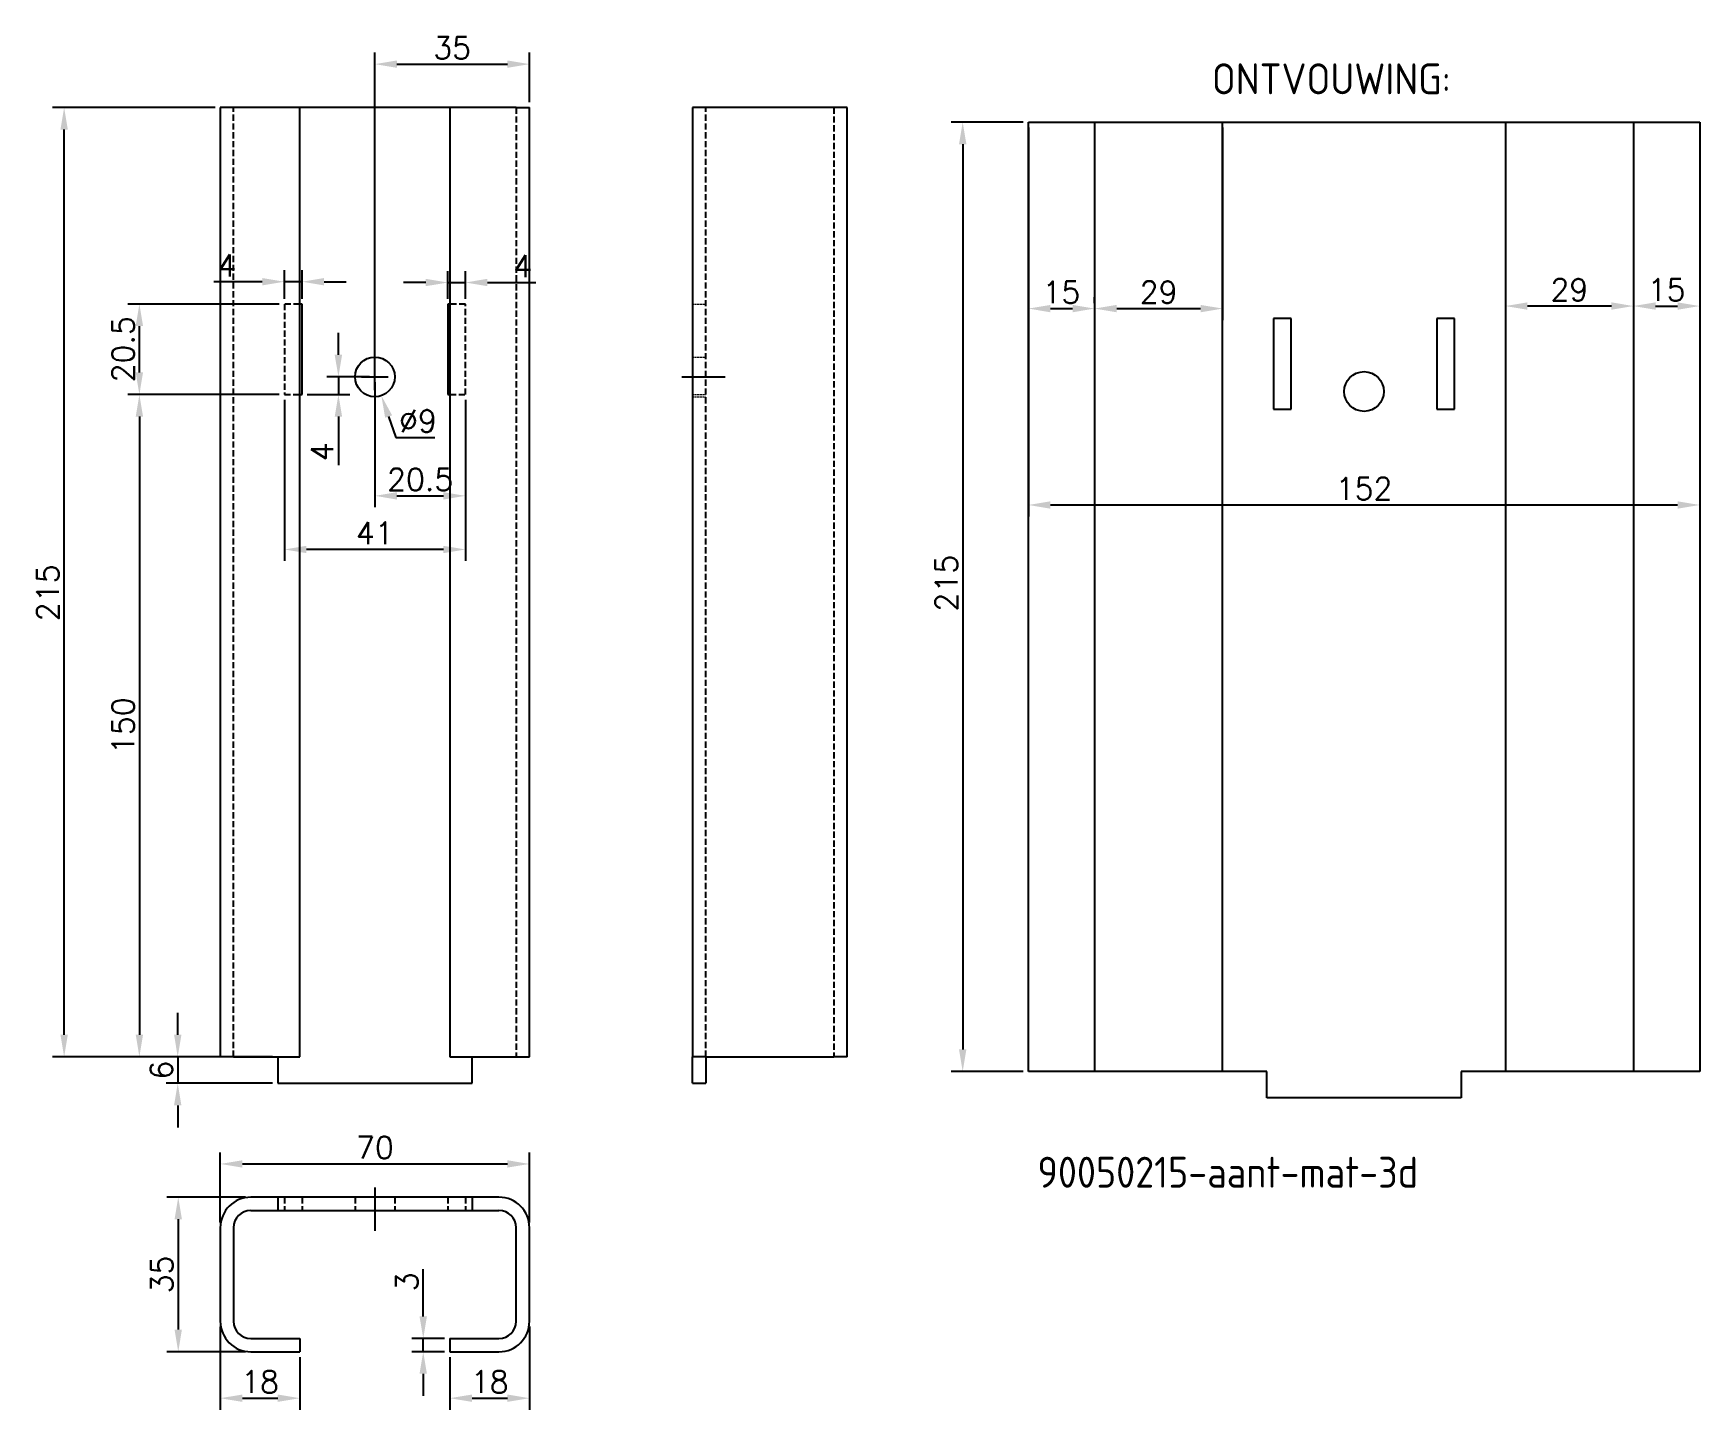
# Model space of a CAD drawing. Extents: x 2661 to 3039, y 357 to 669.
import ezdxf

# ---------------------------------------------------------------- set-up
doc = ezdxf.new("R2010")
doc.units = 0
for name, pattern in [('Aslijn', [28.575, 19.05, -3.175, 3.175, -3.175]), ('DASHED', [0.75, 0.5, -0.25]), ('Streeplijn', [10, 7, -3])]:
    doc.linetypes.add(name, pattern=pattern)
doc.layers.get('DEFPOINTS').update_dxf_attribs({"linetype": 'CONTINUOUS'})
for name, color, linetype in [('50VOL', 13, 'CONTINUOUS'), ('70VOL', 5, 'CONTINUOUS'), ('7A', 4, 'Aslijn'), ('AM_3', 6, 'Streeplijn'), ('BRANDLIJN', 93, 'CONTINUOUS')]:
    doc.layers.add(name, color=color, linetype=linetype)
doc.layers.add('Hidden (ISO)', color=6, linetype='DASHED', lineweight=5)
doc.styles.add('ROMANS', font='romans.shx')
doc.styles.get("Standard").update_dxf_attribs({"font": 'isocp.shx'})
doc.dimstyles.new('1_OP_02$0', dxfattribs={"dimscale": 2, "dimtxt": 2.5, "dimasz": 2.5, "dimexe": 1.3, "dimexo": 0.6, "dimgap": 0.6, "dimtad": 1, "dimdec": 1, "dimdsep": 46, "dimtxsty": 'ROMANS', "dimcen": -1.5, "dimclrd": 150, "dimclre": 150, "dimclrt": 5, "dimadec": 0, "dimazin": 0, "dimtfac": 1, "dimtdec": 1, "dimtmove": 0, "dimatfit": 3, "dimfxl": 0, "dimtolj": 1, "dimtzin": 0, "dimarcsym": 0})
doc.dimstyles.new('1_OP_02$3', dxfattribs={"dimscale": 2, "dimtxt": 2.5, "dimasz": 2.5, "dimexe": 1.3, "dimexo": 0.6, "dimgap": 0.6, "dimtad": 1, "dimtoh": 1, "dimdec": 1, "dimdsep": 46, "dimtxsty": 'ROMANS', "dimcen": -1.5, "dimclrd": 150, "dimclre": 150, "dimclrt": 5, "dimadec": 0, "dimazin": 0, "dimtfac": 1, "dimtdec": 1, "dimtofl": 0, "dimtmove": 0, "dimatfit": 0, "dimfxl": 0, "dimtolj": 1, "dimtzin": 0, "dimarcsym": 0})

# ---------------------------------------------------------------- blocks, each defined once
blk = doc.blocks.new('*D2')
at = {"layer": '70VOL', "color": 150, "lineweight": -2}
for p, q in [((2702.64, 652.09), (2665.87, 652.09)), ((2668.47, 442.09), (2668.47, 647.09)), ((2702.64, 437.09), (2665.87, 437.09))]:
    blk.add_line(p, q, dxfattribs=at)
at = {"layer": '70VOL', "color": 150}
for points in [[(2667.64, 647.09), (2669.31, 647.09), (2668.47, 652.09)], [(2667.64, 442.09), (2669.31, 442.09), (2668.47, 437.09)]]:
    blk.add_solid(points, dxfattribs=at)
at = {"layer": 'DEFPOINTS', "color": 0}
for p in [(2668.47, 652.09), (2703.84, 652.09), (2703.84, 437.09)]:
    blk.add_point(p, dxfattribs=at)
at = {"layer": '70VOL', "color": 5, "insert": (2664.77, 542.18), "char_height": 5, "attachment_point": 5, "rotation": 90, "style": 'ROMANS'}
blk.add_mtext('\\A1;215', dxfattribs=at)
blk = doc.blocks.new('*D3')
at = {"layer": '70VOL', "color": 150, "lineweight": -2}
for p, q in [((2694.19, 442.09), (2694.19, 447.09)), ((2715.64, 437.09), (2691.59, 437.09)), ((2694.19, 437.09), (2694.19, 431.09)), ((2715.64, 431.09), (2691.59, 431.09)), ((2694.19, 426.09), (2694.19, 421.09))]:
    blk.add_line(p, q, dxfattribs=at)
at = {"layer": '70VOL', "color": 150}
for points in [[(2693.36, 442.09), (2695.03, 442.09), (2694.19, 437.09)], [(2693.36, 426.09), (2695.03, 426.09), (2694.19, 431.09)]]:
    blk.add_solid(points, dxfattribs=at)
at = {"layer": 'DEFPOINTS', "color": 0}
for p in [(2716.84, 437.09), (2694.19, 431.09), (2716.84, 431.09)]:
    blk.add_point(p, dxfattribs=at)
at = {"layer": '70VOL', "color": 5, "insert": (2690.49, 434.09), "char_height": 5, "attachment_point": 5, "rotation": 90, "style": 'ROMANS'}
blk.add_mtext('\\A1;6', dxfattribs=at)
blk = doc.blocks.new('*D4')
at = {"layer": '70VOL', "color": 150, "lineweight": -2}
for p, q in [((2703.84, 399.6), (2703.84, 415.43)), ((2773.84, 399.6), (2773.84, 415.43)), ((2708.84, 412.83), (2768.84, 412.83))]:
    blk.add_line(p, q, dxfattribs=at)
at = {"layer": '70VOL', "color": 150}
for points in [[(2708.84, 413.67), (2708.84, 412), (2703.84, 412.83)], [(2768.84, 413.67), (2768.84, 412), (2773.84, 412.83)]]:
    blk.add_solid(points, dxfattribs=at)
at = {"layer": 'DEFPOINTS', "color": 0}
for p in [(2773.84, 412.83), (2703.84, 398.4), (2773.84, 398.4)]:
    blk.add_point(p, dxfattribs=at)
at = {"layer": '70VOL', "color": 5, "insert": (2738.84, 416.53), "char_height": 5, "attachment_point": 5, "style": 'ROMANS'}
blk.add_mtext('\\A1;70', dxfattribs=at)
blk = doc.blocks.new('*D5')
at = {"layer": '70VOL', "color": 150, "lineweight": -2}
for p, q in [((2709.54, 405.3), (2691.71, 405.3)), ((2694.31, 400.3), (2694.31, 375.3)), ((2709.54, 370.3), (2691.71, 370.3))]:
    blk.add_line(p, q, dxfattribs=at)
at = {"layer": '70VOL', "color": 150}
for points in [[(2693.48, 400.3), (2695.14, 400.3), (2694.31, 405.3)], [(2693.48, 375.3), (2695.14, 375.3), (2694.31, 370.3)]]:
    blk.add_solid(points, dxfattribs=at)
at = {"layer": 'DEFPOINTS', "color": 0}
for p in [(2710.74, 405.3), (2694.31, 370.3), (2710.74, 370.3)]:
    blk.add_point(p, dxfattribs=at)
at = {"layer": '70VOL', "color": 5, "insert": (2690.61, 387.8), "char_height": 5, "attachment_point": 5, "rotation": 90, "style": 'ROMANS'}
blk.add_mtext('\\A1;35', dxfattribs=at)
blk = doc.blocks.new('*D6')
at = {"layer": '70VOL', "color": 150, "lineweight": -2}
for p, q in [((2703.84, 376), (2703.84, 357.18)), ((2721.84, 369.1), (2721.84, 357.18)), ((2708.84, 359.78), (2716.84, 359.78))]:
    blk.add_line(p, q, dxfattribs=at)
at = {"layer": '70VOL', "color": 150}
for points in [[(2708.84, 360.61), (2708.84, 358.94), (2703.84, 359.78)], [(2716.84, 360.61), (2716.84, 358.94), (2721.84, 359.78)]]:
    blk.add_solid(points, dxfattribs=at)
at = {"layer": 'DEFPOINTS', "color": 0}
for p in [(2703.84, 377.2), (2721.84, 370.3), (2721.84, 359.78)]:
    blk.add_point(p, dxfattribs=at)
at = {"layer": '70VOL', "color": 5, "insert": (2712.84, 363.48), "char_height": 5, "attachment_point": 5, "style": 'ROMANS'}
blk.add_mtext('\\A1;18', dxfattribs=at)
blk = doc.blocks.new('*D7')
at = {"layer": '70VOL', "color": 150, "lineweight": -2}
for p, q in [((2773.84, 376), (2773.84, 357.18)), ((2755.84, 369.1), (2755.84, 357.18)), ((2760.84, 359.78), (2768.84, 359.78))]:
    blk.add_line(p, q, dxfattribs=at)
at = {"layer": '70VOL', "color": 150}
for points in [[(2760.84, 360.61), (2760.84, 358.94), (2755.84, 359.78)], [(2768.84, 360.61), (2768.84, 358.94), (2773.84, 359.78)]]:
    blk.add_solid(points, dxfattribs=at)
at = {"layer": 'DEFPOINTS', "color": 0}
for p in [(2773.84, 377.2), (2755.84, 370.3), (2773.84, 359.78)]:
    blk.add_point(p, dxfattribs=at)
at = {"layer": '70VOL', "color": 5, "insert": (2764.84, 363.48), "char_height": 5, "attachment_point": 5, "style": 'ROMANS'}
blk.add_mtext('\\A1;18', dxfattribs=at)
blk = doc.blocks.new('*D8')
at = {"layer": '70VOL', "color": 150, "lineweight": -2}
for p, q in [((2749.79, 378.3), (2749.79, 389.03)), ((2754.64, 373.3), (2747.19, 373.3)), ((2754.64, 370.3), (2747.19, 370.3)), ((2749.79, 370.3), (2749.79, 373.3)), ((2749.79, 365.3), (2749.79, 360.3))]:
    blk.add_line(p, q, dxfattribs=at)
at = {"layer": '70VOL', "color": 150}
for points in [[(2748.95, 378.3), (2750.62, 378.3), (2749.79, 373.3)], [(2748.95, 365.3), (2750.62, 365.3), (2749.79, 370.3)]]:
    blk.add_solid(points, dxfattribs=at)
at = {"layer": 'DEFPOINTS', "color": 0}
for p in [(2749.79, 373.3), (2755.84, 373.3), (2755.84, 370.3)]:
    blk.add_point(p, dxfattribs=at)
at = {"layer": '70VOL', "color": 5, "insert": (2746.09, 386.16), "char_height": 5, "attachment_point": 5, "rotation": 90, "style": 'ROMANS'}
blk.add_mtext('\\A1;3', dxfattribs=at)
blk = doc.blocks.new('*D9')
at = {"layer": '70VOL', "color": 150, "lineweight": -2}
for p, q in [((2738.84, 588.09), (2738.84, 594.09)), ((2735.84, 591.09), (2741.84, 591.09)), ((2741.95, 582.12), (2743.59, 577.39)), ((2743.59, 577.39), (2752.41, 577.39))]:
    blk.add_line(p, q, dxfattribs=at)
at = {"layer": '70VOL', "color": 150}
blk.add_solid([(2742.74, 582.39), (2741.16, 581.84), (2740.31, 586.84)], dxfattribs=at)
at = {"layer": 'DEFPOINTS', "color": 0}
for p in [(2737.37, 595.34), (2740.31, 586.84)]:
    blk.add_point(p, dxfattribs=at)
at = {"layer": '70VOL', "color": 5, "insert": (2748.6, 581.09), "char_height": 5, "attachment_point": 5, "style": 'ROMANS'}
blk.add_mtext('\\A1;∅9', dxfattribs=at)
blk = doc.blocks.new('*D10')
at = {"layer": '70VOL', "color": 150, "lineweight": -2}
for p, q in [((2717.14, 587.09), (2682.91, 587.09)), ((2685.51, 582.09), (2685.51, 442.09)), ((2702.64, 437.09), (2682.91, 437.09))]:
    blk.add_line(p, q, dxfattribs=at)
at = {"layer": '70VOL', "color": 150}
for points in [[(2684.68, 582.09), (2686.34, 582.09), (2685.51, 587.09)], [(2684.68, 442.09), (2686.34, 442.09), (2685.51, 437.09)]]:
    blk.add_solid(points, dxfattribs=at)
at = {"layer": 'DEFPOINTS', "color": 0}
for p in [(2718.34, 587.09), (2685.51, 437.09), (2703.84, 437.09)]:
    blk.add_point(p, dxfattribs=at)
at = {"layer": '70VOL', "color": 5, "insert": (2681.81, 512.09), "char_height": 5, "attachment_point": 5, "rotation": 90, "style": 'ROMANS'}
blk.add_mtext('\\A1;150', dxfattribs=at)
blk = doc.blocks.new('*D11')
at = {"layer": '70VOL', "color": 150, "lineweight": -2}
for p, q in [((2738.84, 592.29), (2738.84, 664.52)), ((2773.84, 653.29), (2773.84, 664.52)), ((2743.84, 661.92), (2768.84, 661.92))]:
    blk.add_line(p, q, dxfattribs=at)
at = {"layer": '70VOL', "color": 150}
for points in [[(2743.84, 662.75), (2743.84, 661.09), (2738.84, 661.92)], [(2768.84, 662.75), (2768.84, 661.09), (2773.84, 661.92)]]:
    blk.add_solid(points, dxfattribs=at)
at = {"layer": 'DEFPOINTS', "color": 0}
for p in [(2773.84, 661.92), (2773.84, 652.09), (2738.84, 591.09)]:
    blk.add_point(p, dxfattribs=at)
at = {"layer": '70VOL', "color": 5, "insert": (2756.34, 665.62), "char_height": 5, "attachment_point": 5, "style": 'ROMANS'}
blk.add_mtext('\\A1;35', dxfattribs=at)
blk = doc.blocks.new('*D12')
at = {"layer": '70VOL', "color": 150, "lineweight": -2}
for p, q in [((2738.84, 589.89), (2738.84, 561.55)), ((2759.34, 585.89), (2759.34, 561.55)), ((2743.84, 564.15), (2754.34, 564.15))]:
    blk.add_line(p, q, dxfattribs=at)
at = {"layer": '70VOL', "color": 150}
for points in [[(2743.84, 564.98), (2743.84, 563.31), (2738.84, 564.15)], [(2754.34, 564.98), (2754.34, 563.31), (2759.34, 564.15)]]:
    blk.add_solid(points, dxfattribs=at)
at = {"layer": 'DEFPOINTS', "color": 0}
for p in [(2738.84, 591.09), (2759.34, 587.09), (2759.34, 564.15)]:
    blk.add_point(p, dxfattribs=at)
at = {"layer": '70VOL', "color": 5, "insert": (2749.09, 567.85), "char_height": 5, "attachment_point": 5, "style": 'ROMANS'}
blk.add_mtext('\\A1;20.5', dxfattribs=at)
blk = doc.blocks.new('*D13')
at = {"layer": '70VOL', "color": 150, "lineweight": -2}
for p, q in [((2718.34, 585.89), (2718.34, 549.4)), ((2759.34, 585.89), (2759.34, 549.4)), ((2754.34, 552), (2723.34, 552))]:
    blk.add_line(p, q, dxfattribs=at)
at = {"layer": '70VOL', "color": 150}
for points in [[(2723.34, 552.83), (2723.34, 551.17), (2718.34, 552)], [(2754.34, 552.83), (2754.34, 551.17), (2759.34, 552)]]:
    blk.add_solid(points, dxfattribs=at)
at = {"layer": 'DEFPOINTS', "color": 0}
for p in [(2718.34, 587.09), (2759.34, 587.09), (2718.34, 552)]:
    blk.add_point(p, dxfattribs=at)
at = {"layer": '70VOL', "color": 5, "insert": (2738.84, 555.7), "char_height": 5, "attachment_point": 5, "style": 'ROMANS'}
blk.add_mtext('\\A1;41', dxfattribs=at)
blk = doc.blocks.new('*D14')
at = {"layer": '70VOL', "color": 150, "lineweight": -2}
for p, q in [((2718.34, 608.79), (2718.34, 615.24)), ((2722.34, 608.79), (2722.34, 615.24)), ((2713.34, 612.64), (2702.37, 612.64)), ((2722.34, 612.64), (2718.34, 612.64)), ((2727.34, 612.64), (2732.34, 612.64))]:
    blk.add_line(p, q, dxfattribs=at)
at = {"layer": '70VOL', "color": 150}
for points in [[(2713.34, 613.47), (2713.34, 611.81), (2718.34, 612.64)], [(2727.34, 613.47), (2727.34, 611.81), (2722.34, 612.64)]]:
    blk.add_solid(points, dxfattribs=at)
at = {"layer": 'DEFPOINTS', "color": 0}
for p in [(2718.34, 612.64), (2718.34, 607.59), (2722.34, 607.59)]:
    blk.add_point(p, dxfattribs=at)
at = {"layer": '70VOL', "color": 5, "insert": (2705.35, 616.34), "char_height": 5, "attachment_point": 5, "style": 'ROMANS'}
blk.add_mtext('\\A1;4', dxfattribs=at)
blk = doc.blocks.new('*D15')
at = {"layer": '70VOL', "color": 150, "lineweight": -2}
for p, q in [((2750.34, 612.46), (2745.34, 612.46)), ((2755.34, 608.79), (2755.34, 615.06)), ((2755.34, 612.46), (2759.34, 612.46)), ((2759.34, 608.79), (2759.34, 615.06)), ((2764.34, 612.46), (2775.31, 612.46))]:
    blk.add_line(p, q, dxfattribs=at)
at = {"layer": '70VOL', "color": 150}
for points in [[(2750.34, 613.3), (2750.34, 611.63), (2755.34, 612.46)], [(2764.34, 613.3), (2764.34, 611.63), (2759.34, 612.46)]]:
    blk.add_solid(points, dxfattribs=at)
at = {"layer": 'DEFPOINTS', "color": 0}
for p in [(2759.34, 612.46), (2755.34, 607.59), (2759.34, 607.59)]:
    blk.add_point(p, dxfattribs=at)
at = {"layer": '70VOL', "color": 5, "insert": (2772.33, 616.16), "char_height": 5, "attachment_point": 5, "style": 'ROMANS'}
blk.add_mtext('\\A1;4', dxfattribs=at)
blk = doc.blocks.new('*D16')
at = {"layer": '70VOL', "color": 150, "lineweight": -2}
for p, q in [((2717.14, 607.59), (2682.91, 607.59)), ((2685.51, 592.09), (2685.51, 602.59)), ((2717.14, 587.09), (2682.91, 587.09))]:
    blk.add_line(p, q, dxfattribs=at)
at = {"layer": '70VOL', "color": 150}
for points in [[(2684.68, 602.59), (2686.34, 602.59), (2685.51, 607.59)], [(2684.68, 592.09), (2686.34, 592.09), (2685.51, 587.09)]]:
    blk.add_solid(points, dxfattribs=at)
at = {"layer": 'DEFPOINTS', "color": 0}
for p in [(2685.51, 607.59), (2718.34, 607.59), (2718.34, 587.09)]:
    blk.add_point(p, dxfattribs=at)
at = {"layer": '70VOL', "color": 5, "insert": (2681.81, 597.34), "char_height": 5, "attachment_point": 5, "rotation": 90, "style": 'ROMANS'}
blk.add_mtext('\\A1;20.5', dxfattribs=at)
blk = doc.blocks.new('*D17')
at = {"layer": '70VOL', "color": 150, "lineweight": -2}
for p, q in [((2730.58, 596.09), (2730.58, 601.09)), ((2737.64, 591.09), (2727.98, 591.09)), ((2730.58, 591.09), (2730.58, 587.09)), ((2723.54, 587.09), (2733.18, 587.09)), ((2730.58, 582.09), (2730.58, 571.12))]:
    blk.add_line(p, q, dxfattribs=at)
at = {"layer": '70VOL', "color": 150}
for points in [[(2729.74, 596.09), (2731.41, 596.09), (2730.58, 591.09)], [(2729.74, 582.09), (2731.41, 582.09), (2730.58, 587.09)]]:
    blk.add_solid(points, dxfattribs=at)
at = {"layer": 'DEFPOINTS', "color": 0}
for p in [(2738.84, 591.09), (2722.34, 587.09), (2730.58, 587.09)]:
    blk.add_point(p, dxfattribs=at)
at = {"layer": '70VOL', "color": 5, "insert": (2726.88, 574.11), "char_height": 5, "attachment_point": 5, "rotation": 90, "style": 'ROMANS'}
blk.add_mtext('\\A1;4', dxfattribs=at)
blk = doc.blocks.new('*D18')
at = {"layer": '70VOL', "color": 150, "lineweight": -2}
for p, q in [((2885.62, 648.78), (2869.35, 648.78)), ((2871.95, 643.78), (2871.95, 438.78)), ((2885.62, 433.78), (2869.35, 433.78))]:
    blk.add_line(p, q, dxfattribs=at)
at = {"layer": '70VOL', "color": 150}
for points in [[(2871.12, 643.78), (2872.79, 643.78), (2871.95, 648.78)], [(2871.12, 438.78), (2872.79, 438.78), (2871.95, 433.78)]]:
    blk.add_solid(points, dxfattribs=at)
at = {"layer": 'DEFPOINTS', "color": 0}
for p in [(2886.82, 648.78), (2871.95, 433.78), (2886.82, 433.78)]:
    blk.add_point(p, dxfattribs=at)
at = {"layer": '70VOL', "color": 5, "insert": (2868.25, 544.36), "char_height": 5, "attachment_point": 5, "rotation": 90, "style": 'ROMANS'}
blk.add_mtext('\\A1;215', dxfattribs=at)
blk = doc.blocks.new('*D19')
at = {"layer": '70VOL', "color": 150, "lineweight": -2}
for p, q in [((2886.82, 647.58), (2886.82, 559.48)), ((3038.84, 647.58), (3038.84, 559.48)), ((2891.82, 562.08), (3033.84, 562.08))]:
    blk.add_line(p, q, dxfattribs=at)
at = {"layer": '70VOL', "color": 150}
for points in [[(2891.82, 562.91), (2891.82, 561.24), (2886.82, 562.08)], [(3033.84, 562.91), (3033.84, 561.24), (3038.84, 562.08)]]:
    blk.add_solid(points, dxfattribs=at)
at = {"layer": 'DEFPOINTS', "color": 0}
for p in [(2886.82, 648.78), (3038.84, 648.78), (3038.84, 562.08)]:
    blk.add_point(p, dxfattribs=at)
at = {"layer": '70VOL', "color": 5, "insert": (2962.83, 565.78), "char_height": 5, "attachment_point": 5, "style": 'ROMANS'}
blk.add_mtext('\\A1;152', dxfattribs=at)
blk = doc.blocks.new('*D20')
at = {"layer": '70VOL', "color": 150, "lineweight": -2}
for p, q in [((2886.82, 647.58), (2886.82, 603.96)), ((2901.82, 647.58), (2901.82, 603.96)), ((2891.82, 606.56), (2896.82, 606.56))]:
    blk.add_line(p, q, dxfattribs=at)
at = {"layer": '70VOL', "color": 150}
for points in [[(2891.82, 607.39), (2891.82, 605.72), (2886.82, 606.56)], [(2896.82, 607.39), (2896.82, 605.72), (2901.82, 606.56)]]:
    blk.add_solid(points, dxfattribs=at)
at = {"layer": 'DEFPOINTS', "color": 0}
for p in [(2886.82, 648.78), (2901.82, 648.78), (2901.82, 606.56)]:
    blk.add_point(p, dxfattribs=at)
at = {"layer": '70VOL', "color": 5, "insert": (2894.32, 610.26), "char_height": 5, "attachment_point": 5, "style": 'ROMANS'}
blk.add_mtext('\\A1;15', dxfattribs=at)
blk = doc.blocks.new('*D23')
at = {"layer": '70VOL', "color": 150, "lineweight": -2}
for p, q in [((3023.84, 647.58), (3023.84, 604.53)), ((3038.84, 647.58), (3038.84, 604.53)), ((3028.84, 607.13), (3033.84, 607.13))]:
    blk.add_line(p, q, dxfattribs=at)
at = {"layer": '70VOL', "color": 150}
for points in [[(3028.84, 607.97), (3028.84, 606.3), (3023.84, 607.13)], [(3033.84, 607.97), (3033.84, 606.3), (3038.84, 607.13)]]:
    blk.add_solid(points, dxfattribs=at)
at = {"layer": 'DEFPOINTS', "color": 0}
for p in [(3023.84, 648.78), (3038.84, 648.78), (3038.84, 607.13)]:
    blk.add_point(p, dxfattribs=at)
at = {"layer": '70VOL', "color": 5, "insert": (3031.34, 610.83), "char_height": 5, "attachment_point": 5, "style": 'ROMANS'}
blk.add_mtext('\\A1;15', dxfattribs=at)
blk = doc.blocks.new('*D24')
at = {"layer": '70VOL', "color": 150, "lineweight": -2}
for p, q in [((2930.82, 647.58), (2930.82, 603.96)), ((2901.82, 607.76), (2901.82, 609.16)), ((2906.82, 606.56), (2925.82, 606.56))]:
    blk.add_line(p, q, dxfattribs=at)
at = {"layer": '70VOL', "color": 150}
for points in [[(2906.82, 607.39), (2906.82, 605.72), (2901.82, 606.56)], [(2925.82, 607.39), (2925.82, 605.72), (2930.82, 606.56)]]:
    blk.add_solid(points, dxfattribs=at)
at = {"layer": 'DEFPOINTS', "color": 0}
for p in [(2930.82, 648.78), (2901.82, 606.56), (2930.82, 606.56)]:
    blk.add_point(p, dxfattribs=at)
at = {"layer": '70VOL', "color": 5, "insert": (2916.32, 610.26), "char_height": 5, "attachment_point": 5, "style": 'ROMANS'}
blk.add_mtext('\\A1;29', dxfattribs=at)
blk = doc.blocks.new('*D25')
at = {"layer": '70VOL', "color": 150, "lineweight": -2}
for p, q in [((2994.84, 647.58), (2994.84, 604.53)), ((3023.84, 647.58), (3023.84, 604.53)), ((3018.84, 607.13), (2999.84, 607.13))]:
    blk.add_line(p, q, dxfattribs=at)
at = {"layer": '70VOL', "color": 150}
for points in [[(2999.84, 607.97), (2999.84, 606.3), (2994.84, 607.13)], [(3018.84, 607.97), (3018.84, 606.3), (3023.84, 607.13)]]:
    blk.add_solid(points, dxfattribs=at)
at = {"layer": 'DEFPOINTS', "color": 0}
for p in [(2994.84, 648.78), (3023.84, 648.78), (2994.84, 607.13)]:
    blk.add_point(p, dxfattribs=at)
at = {"layer": '70VOL', "color": 5, "insert": (3009.34, 610.83), "char_height": 5, "attachment_point": 5, "style": 'ROMANS'}
blk.add_mtext('\\A1;29', dxfattribs=at)

msp = doc.modelspace()

# ---------------------------------------------------------------- linework, layer by layer
at = {"layer": '50VOL', "ltscale": 0.2}
for p, q in [((2703.84, 652.09), (2703.84, 437.09)), ((2706.84, 652.09), (2703.84, 652.09)), ((2721.84, 652.09), (2706.84, 652.09)), ((2755.84, 652.09), (2721.84, 652.09)), ((2721.84, 437.09), (2721.84, 652.09)), ((2770.84, 652.09), (2755.84, 652.09)), ((2755.84, 652.09), (2755.84, 437.09)), ((2770.84, 652.09), (2773.84, 652.09)), ((2773.84, 437.09), (2773.84, 652.09)), ((2810.8, 652.09), (2810.8, 437.09)), ((2813.8, 652.09), (2810.8, 652.09)), ((2842.8, 652.09), (2813.8, 652.09)), ((2845.8, 652.09), (2842.8, 652.09)), ((2845.8, 437.09), (2845.8, 652.09)), ((2886.82, 648.78), (3038.84, 648.78)), ((2886.82, 433.78), (2886.82, 648.78)), ((2901.82, 648.78), (2901.82, 433.78)), ((2930.82, 433.78), (2930.82, 648.78)), ((2994.84, 648.78), (2994.84, 433.78)), ((3023.84, 648.78), (3023.84, 433.78)), ((3038.84, 648.78), (3038.84, 433.78)), ((2722.34, 607.59), (2721.84, 607.59)), ((2722.34, 587.09), (2722.34, 607.59)), ((2755.84, 607.59), (2755.34, 607.59)), ((2755.34, 607.59), (2755.34, 587.09)), ((2942.33, 604.28), (2942.33, 583.78)), ((2946.33, 604.28), (2942.33, 604.28)), ((2946.33, 583.78), (2946.33, 604.28)), ((2979.33, 604.28), (2979.33, 583.78)), ((2983.33, 604.28), (2979.33, 604.28)), ((2983.33, 583.78), (2983.33, 604.28)), ((2721.84, 587.09), (2722.34, 587.09)), ((2755.34, 587.09), (2755.84, 587.09)), ((2942.33, 583.78), (2946.33, 583.78)), ((2979.33, 583.78), (2983.33, 583.78)), ((2706.84, 437.09), (2703.84, 437.09)), ((2706.84, 437.09), (2721.84, 437.09)), ((2716.84, 437.09), (2716.84, 431.09)), ((2755.84, 437.09), (2770.84, 437.09)), ((2760.84, 431.09), (2760.84, 437.09)), ((2770.84, 437.09), (2773.84, 437.09)), ((2813.8, 437.09), (2810.8, 437.09)), ((2810.8, 431.09), (2810.8, 437.09)), ((2813.8, 437.09), (2842.8, 437.09)), ((2813.8, 437.09), (2813.8, 431.09)), ((2845.8, 437.09), (2842.8, 437.09)), ((2716.84, 431.09), (2760.84, 431.09)), ((2810.8, 431.09), (2813.8, 431.09)), ((2940.83, 433.78), (2886.82, 433.78)), ((2940.83, 427.78), (2940.83, 433.78)), ((3038.84, 433.78), (2984.83, 433.78)), ((2984.83, 433.78), (2984.83, 427.78)), ((2984.83, 427.78), (2940.83, 427.78)), ((2716.84, 405.3), (2710.74, 405.3)), ((2760.84, 405.3), (2716.84, 405.3)), ((2716.84, 405.3), (2716.84, 402.3)), ((2766.94, 405.3), (2760.84, 405.3)), ((2760.84, 405.3), (2760.84, 402.3)), ((2710.74, 402.3), (2716.84, 402.3)), ((2716.84, 402.3), (2760.84, 402.3)), ((2760.84, 402.3), (2766.94, 402.3)), ((2703.84, 398.4), (2703.84, 377.2)), ((2706.84, 398.4), (2706.84, 377.2)), ((2770.84, 377.2), (2770.84, 398.4)), ((2773.84, 377.2), (2773.84, 398.4)), ((2710.74, 373.3), (2721.84, 373.3)), ((2710.74, 370.3), (2721.84, 370.3)), ((2721.84, 373.3), (2721.84, 370.3)), ((2755.84, 373.3), (2766.94, 373.3)), ((2755.84, 373.3), (2755.84, 370.3)), ((2755.84, 370.3), (2766.94, 370.3))]:
    msp.add_line(p, q, dxfattribs=at)
for centre in [(2738.84, 591.09), (2962.83, 587.78)]:
    msp.add_circle(centre, 4.5, dxfattribs=at)
for centre, radius, start, end in [((2710.74, 398.4), 6.9, 90, 180), ((2766.94, 398.4), 6.9, 0, 90), ((2710.74, 398.4), 3.9, 90, 180), ((2766.94, 398.4), 3.9, 0, 90), ((2710.74, 377.2), 6.9, 180, 270), ((2710.74, 377.2), 3.9, 180, 270), ((2766.94, 377.2), 3.9, 270, 0), ((2766.94, 377.2), 6.9, 270, 0)]:
    msp.add_arc(centre, radius, start, end, dxfattribs=at)
at = {"layer": '7A'}
for p, q in [((2808.37, 591.09), (2818.15, 591.09)), ((2738.84, 407.49), (2738.84, 397.72))]:
    msp.add_line(p, q, dxfattribs=at)
at = {"layer": 'AM_3', "ltscale": 0.2}
for p, q in [((2706.84, 437.09), (2706.84, 652.09)), ((2770.84, 652.09), (2770.84, 437.09)), ((2813.8, 437.09), (2813.8, 652.09)), ((2842.8, 652.09), (2842.8, 437.09)), ((2718.34, 607.59), (2718.34, 587.09)), ((2721.84, 607.59), (2718.34, 607.59)), ((2759.34, 607.59), (2755.84, 607.59)), ((2759.34, 587.09), (2759.34, 607.59)), ((2718.34, 587.09), (2721.84, 587.09)), ((2755.84, 587.09), (2759.34, 587.09)), ((2718.34, 405.3), (2718.34, 402.3)), ((2722.34, 405.3), (2722.34, 402.3)), ((2734.34, 405.3), (2734.34, 402.3)), ((2743.34, 405.3), (2743.34, 402.3)), ((2755.34, 405.3), (2755.34, 402.3)), ((2759.34, 405.3), (2759.34, 402.3))]:
    msp.add_line(p, q, dxfattribs=at)
at = {"layer": 'Hidden (ISO)', "ltscale": 0.2}
for p, q in [((2810.8, 607.59), (2813.8, 607.59)), ((2810.8, 595.59), (2813.8, 595.59)), ((2810.8, 587.09), (2813.8, 587.09)), ((2810.8, 586.59), (2813.8, 586.59))]:
    msp.add_line(p, q, dxfattribs=at)

# ---------------------------------------------------------------- texts
at = {"layer": '70VOL', "ltscale": 0.2}
msp.add_text('ONTVOUWING:', height=7, dxfattribs=at).set_placement((2928.38, 655.09, 10.81))
at = {"layer": 'BRANDLIJN', "ltscale": 0.2}
msp.add_text('90050215-aant-mat-3d', height=7, dxfattribs=at).set_placement((2888.88, 407.46, 10.81))

# ---------------------------------------------------------------- dimensions: what is measured, and where the dimension line sits
at = {"layer": '70VOL'}
for base, p1, p2, picture, middle in [((2773.84, 661.92), (2738.84, 591.09), (2773.84, 652.09), '*D11', (2756.34, 665.62)), ((2901.82, 606.56), (2886.82, 648.78), (2901.82, 648.78), '*D20', (2894.32, 610.26)), ((2930.82, 606.56), (2901.82, 606.56), (2930.82, 648.78), '*D24', (2916.32, 610.26)), ((2994.84, 607.13), (3023.84, 648.78), (2994.84, 648.78), '*D25', (3009.34, 610.83)), ((3038.84, 607.13), (3023.84, 648.78), (3038.84, 648.78), '*D23', (3031.34, 610.83)), ((2718.34, 612.64), (2722.34, 607.59), (2718.34, 607.59), '*D14', (2705.35, 616.34)), ((2759.34, 612.46), (2755.34, 607.59), (2759.34, 607.59), '*D15', (2772.33, 616.16)), ((2773.84, 412.83), (2703.84, 398.4), (2773.84, 398.4), '*D4', (2738.84, 416.53)), ((2721.84, 359.78), (2703.84, 377.2), (2721.84, 370.3), '*D6', (2712.84, 363.48)), ((2773.84, 359.78), (2755.84, 370.3), (2773.84, 377.2), '*D7', (2764.84, 363.48))]:
    dim = msp.add_linear_dim(base=base, p1=p1, p2=p2, dimstyle='1_OP_02$0', dxfattribs=at)
    dim.commit()
    dim.dimension.update_dxf_attribs({"geometry": picture, "text_midpoint": middle})
at = {"layer": '70VOL', "ltscale": 0.2}
dim = msp.add_linear_dim(base=(2668.47, 652.09), p1=(2703.84, 437.09), p2=(2703.84, 652.09), angle=270, dimstyle='1_OP_02$0', dxfattribs=at)
dim.commit()
dim.dimension.update_dxf_attribs({"geometry": '*D2', "text_midpoint": (2668.47, 542.18), "dimtype": 160})
at = {"layer": '70VOL'}
dim = msp.add_linear_dim(base=(2871.95, 433.78), p1=(2886.82, 648.78), p2=(2886.82, 433.78), angle=90, dimstyle='1_OP_02$0', dxfattribs=at)
dim.commit()
dim.dimension.update_dxf_attribs({"geometry": '*D18', "text_midpoint": (2871.95, 544.36), "dimtype": 160})
for base, p1, p2, picture, middle in [((3038.84, 562.08), (2886.82, 648.78), (3038.84, 648.78), '*D19', (2962.83, 562.08)), ((2759.34, 564.15), (2738.84, 591.09), (2759.34, 587.09), '*D12', (2749.09, 564.15)), ((2718.34, 552), (2759.34, 587.09), (2718.34, 587.09), '*D13', (2738.84, 552))]:
    dim = msp.add_linear_dim(base=base, p1=p1, p2=p2, dimstyle='1_OP_02$0', dxfattribs=at)
    dim.commit()
    dim.dimension.update_dxf_attribs({"geometry": picture, "text_midpoint": middle, "dimtype": 160})
for base, p1, p2, picture, middle in [((2685.51, 607.59), (2718.34, 587.09), (2718.34, 607.59), '*D16', (2681.81, 597.34)), ((2730.58, 587.09), (2738.84, 591.09), (2722.34, 587.09), '*D17', (2726.88, 574.11)), ((2685.51, 437.09), (2718.34, 587.09), (2703.84, 437.09), '*D10', (2681.81, 512.09)), ((2694.31, 370.3), (2710.74, 405.3), (2710.74, 370.3), '*D5', (2690.61, 387.8)), ((2749.79, 373.3), (2755.84, 370.3), (2755.84, 373.3), '*D8', (2746.09, 386.16))]:
    dim = msp.add_linear_dim(base=base, p1=p1, p2=p2, angle=90, dimstyle='1_OP_02$0', dxfattribs=at)
    dim.commit()
    dim.dimension.update_dxf_attribs({"geometry": picture, "text_midpoint": middle})
dim = msp.add_diameter_dim_2p(p1=(2737.37, 595.34), p2=(2740.31, 586.84), dimstyle='1_OP_02$3', dxfattribs=at)
dim.commit()
dim.dimension.update_dxf_attribs({"geometry": '*D9', "text_midpoint": (2748.6, 577.39), "dimtype": 163})
at = {"layer": '70VOL', "ltscale": 0.2}
dim = msp.add_linear_dim(base=(2694.19, 431.09), p1=(2716.84, 437.09), p2=(2716.84, 431.09), angle=270, dimstyle='1_OP_02$0', dxfattribs=at)
dim.commit()
dim.dimension.update_dxf_attribs({"geometry": '*D3', "text_midpoint": (2690.49, 434.09)})

doc.saveas('drawing.dxf')
